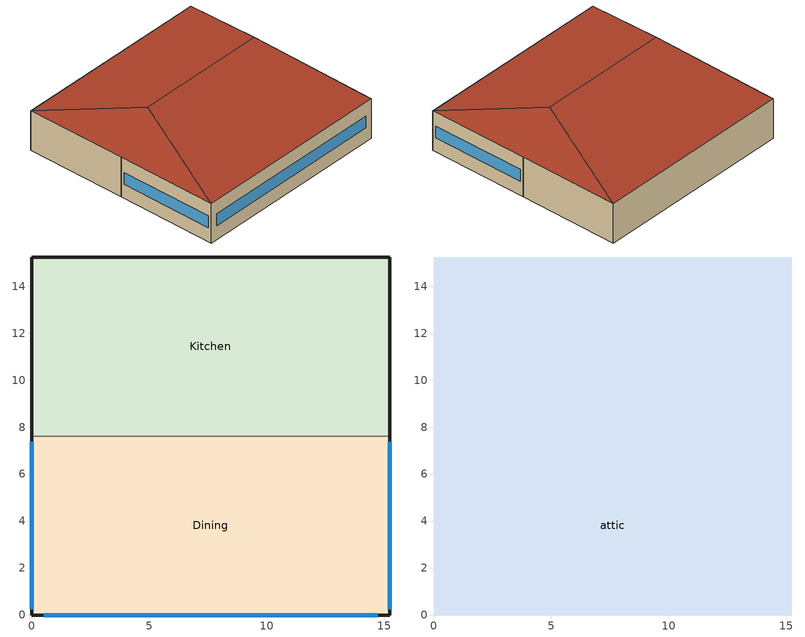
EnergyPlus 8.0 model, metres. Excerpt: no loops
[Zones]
Dining
 floor ground (ext_slab_6in): 15.24,7.62 15.24,0 0,0 0,7.62 z0
 wall outside (nonres_ext_wall): 0,7.62 0,0 15.24,0 15.24,7.62 z0:3.05
 wall to Kitchen (int_wall): 15.24,7.62 0,7.62 z0:3.05
 window (Window_U_0.72_SHGC_0.25): 15.24,0.25 15.24,7.37 / 0.51,0 14.73,0 / 0,7.37 0,0.25 z1.07:1.98
Kitchen
 floor ground (ext_slab_6in): 15.24,15.24 15.24,7.62 0,7.62 0,15.24 z0
 wall outside (nonres_ext_wall): 15.24,7.62 15.24,15.24 0,15.24 0,7.62 z0:3.05
attic
 floor to Dining (nonres_roof_floor): 0,0 0,7.62 15.24,7.62 15.24,0 z3.05
 floor to Kitchen (nonres_roof_floor): 15.24,15.24 15.24,7.62 0,7.62 0,15.24 z3.05
 roof outside (AtticRoofDeck): 0,15.24,3.05 0,0,3.05 2.54,7.62,5.59; 15.24,0,3.05 15.24,15.24,3.05 12.7,7.62,5.59; 15.24,15.24,3.05 0,15.24,3.05 2.54,7.62,5.59 12.7,7.62,5.59; 0,0,3.05 15.24,0,3.05 12.7,7.62,5.59 2.54,7.62,5.59
[Building]
Quick Service Restaurant: North Axis {deg}=0; Terrain=City; Loads Convergence Tolerance Value=0.04; Temperature Convergence Tolerance Value {deltaC}=0.2; Solar Distribution=FullInteriorAndExterior; Maximum Number of Warmup Days=25; Minimum Number of Warmup Days=6
[Site:Location]
Site:Location=Phoenix Sky Harbor Intl Ap_AZ_USA Design_Conditions; Latitude {N+ S-}=33.45; Longitude {W- E+}=-111.98; Time Zone Relative to GMT {GMT+/-}=-7; Elevation {m}=337
[SizingPeriod:DesignDay] Day of Month=21; Dry-Bulb Temperature Range Modifier Type=DefaultMultipliers; Humidity Condition Type=Wetbulb; Barometric Pressure {Pa}=97342; Rain {Yes/No}=No; Snow on ground {Yes/No}=No; Daylight Savings Time Indicator=No
Name | Month | Day Type | Maximum Dry-Bulb Temperature {C} | Daily Dry-Bulb Temperature Range {C} | Wetbulb at Maximum Dry-Bulb {C} | Wind Speed {m/s} design conditions vs. traditional 6.71 m/s (15 mph) | Wind Direction {Degrees; N=0, S=180} | Solar Model Indicator | Clearness {0.0 to 1.1} | Wind Speed {m/s} design conditions vs. traditional 3.35 m/s (7mph) | ASHRAE Clear Sky Optical Depth for Beam Irradiance (taub) | ASHRAE Clear Sky Optical Depth for Diffuse Irradiance (taud)
Phoenix Sky Harbor Intl Ap Ann Htg 99.6% Condns DB | 12 | WinterDesignDay | 3.7 | 0 | 3.7 | 1.7 | 100 | ASHRAEClearSky | 0
Phoenix Sky Harbor Intl Ap Ann Clg .4% Condns DB=>MWB | 7 | SummerDesignDay | 43.4 | 12 | 21.1 |  | 260 | ASHRAETau |  | 4.1 | 0.588 | 1.653
[Site:GroundTemperature:BuildingSurface]
20.52, 20.51, 20.74, 20.98, 21.19, 23.65, 24.1, 24.16, 24.11, 21.63, 21.12, 20.69
[Site:WaterMainsTemperature]
Calculation Method=CORRELATION; Annual Average Outdoor Air Temperature {C}=22.53; Maximum Difference In Monthly Average Outdoor Air Temperatures {deltaC}=21.95
[Material]
Name | Roughness | Thickness {m} | Conductivity {W/m-K} | Density {kg/m3} | Specific Heat {J/kg-K} | Thermal Absorptance | Solar Absorptance | Visible Absorptance | Absorptance:Thermal | Absorptance:Solar | Absorptance:Visible
Std Wood 6inch | MediumSmooth | 0.15 | 0.12 | 540 | 1210 | 0.9 | 0.7 | 0.7
F07 25mm stucco | Smooth | 0.0254 | 0.72 | 1856 | 840 | 0.9 | 0.7 | 0.7
F12 Asphalt shingles | VeryRough | 0.0032 | 0.04 | 1120 | 1260 |  |  |  | 0.9 | 0.7
G01 13mm gypsum board | Smooth | 0.0127 | 0.16 | 800 | 1090 |  |  |  | 0.9 | 0.7 | 0.5
G01 16mm gypsum board | MediumSmooth | 0.0159 | 0.16 | 800 | 1090
G02 16mm plywood | Smooth | 0.0159 | 0.12 | 544 | 1210
150mm Normalweight concrete floor | MediumRough | 0.1524 | 2.31 | 2322 | 832
[Material:NoMass]
Nonres_Roof_Insulation: MediumSmooth, 6.23509, 0.9, 0.7, 0.7
Nonres_Exterior_Wall_Insulation: MediumSmooth, 1.59514, 0.9, 0.7, 0.7
[Construction]
InteriorFurnishings: Std Wood 6inch
AtticRoofDeck: F12 Asphalt shingles, G02 16mm plywood
int_wall: G01 13mm gypsum board, G01 13mm gypsum board
ext_slab_6in: 150mm Normalweight concrete floor
nonres_roof_floor: G01 16mm gypsum board, Nonres_Roof_Insulation
nonres_ext_wall: F07 25mm stucco, G01 16mm gypsum board, Nonres_Exterior_Wall_Insulation, G01 16mm gypsum board
Window_U_0.72_SHGC_0.25: REF B TINT MID 6MM
[WindowMaterial:Glazing]
REF B TINT MID 6MM: Optical Data Type=SpectralAverage; Thickness {m}=0.006; Solar Transmittance at Normal Incidence=0.1; Front Side Solar Reflectance at Normal Incidence=0.11; Back Side Solar Reflectance at Normal Incidence=0.41; Visible Transmittance at Normal Incidence=0.13; Front Side Visible Reflectance at Normal Incidence=0.1; Back Side Visible Reflectance at Normal Incidence=0.32; Infrared Transmittance at Normal Incidence=0; Front Side Infrared Hemispherical Emissivity=0.84; Back Side Infrared Hemispherical Emissivity=0.45; Conductivity {W/m-K}=0.9
[Zone] Type=1; Multiplier=1; Floor Area {m2}=autocalculate
Name | Ceiling Height {m} | Volume {m3} | Part of Total Floor Area
Dining; Kitchen | 3.0488 | 354.1836 | Yes
attic | -9999 | 262.3406 | No
[InternalMass] Construction=InteriorFurnishings; Surface Area {m2}=232.343
Name | Zone
Dining_InternalMass_1 | Dining
Kitchen_InternalMass_1 | Kitchen
[People] Number of People Schedule=BLDG_OCC_SCH; Fraction Radiant=0.3; Sensible Heat Fraction=AUTOCALCULATE; Activity Level Schedule=ACTIVITY_SCH; Enable ASHRAE 55 Comfort Warnings=No; Mean Radiant Temperature Calculation Type=ZoneAveraged; Work Efficiency Schedule=WORK_EFF_SCH; Clothing Insulation Schedule=CLOTHING_SCH; Air Velocity Schedule=AIR_VELO_SCH; Thermal Comfort Model 1 Type=FANGER
Name | Zone or ZoneList | Number of People Calculation Method | Zone Floor Area per Person {m2/person} | Number of People
Dining | Dining | Area/Person | 1.327
Kitchen | Kitchen | People |  | 6.2733
[Lights] Design Level Calculation Method=Watts/Area; Return Air Fraction=0; Fraction Radiant=0.7; Fraction Visible=0.2; Fraction Replaceable=1; Return Air Fraction Calculated from Plenum Temperature=No
Name | Zone or ZoneList | Schedule | Watts per Zone Floor Area {W/m2} | Watts per Zone Floor Area {W/2}
Dining_Lights | Dining | BLDG_LIGHT_DINING_SCH | 9.57988
Kitchen_Lights | Kitchen | BLDG_LIGHT_KITCHEN_SCH |  | 10.6563
[ElectricEquipment] Design Level Calculation Method=EquipmentLevel
Name | Zone or ZoneList | Schedule | Design Level {W} | Fraction Latent | Fraction Radiant | Fraction Lost
Dining_MiscElec_Equip | Dining | BLDG_EQUIP_SCH | 13567.3 | 0.25 | 0.3 | 0
Kitchen_MiscElec_Equip | Kitchen | BLDG_EQUIP_SCH | 31468.7 | 0.25 | 0.3 | 0.3
Kitchen_Reach-in-Freezer | Kitchen | Always_on | 515.917 | 0 | 0.25 | 0
Kitchen_Reach-in-Refrigerator | Kitchen | Always_on | 851.667 | 0 | 0.25 | 0
[GasEquipment]
Kitchen_MiscGas_Equip: Zone or ZoneList=Kitchen; Schedule=FF_GAS_EQUIP_SCH; Design Level Calculation Method=EquipmentLevel; Design Level {W}=91932.6; Fraction Latent=0.1; Fraction Radiant=0.2; Fraction Lost=0.7
[Daylighting:Controls]
Dining: Total Daylighting Reference Points=2; X-Coordinate of First Reference Point {m}=1.9812; Y-Coordinate of First Reference Point {m}=1.9812; Z-Coordinate of First Reference Point {m}=0.762; X-Coordinate of Second Reference Point {m}=13.2588; Y-Coordinate of Second Reference Point {m}=1.9812; Z-Coordinate of Second Reference Point {m}=0.762; Fraction of Zone Controlled by First Reference Point=0.22; Fraction of Zone Controlled by Second Reference Point=0.22; Illuminance Setpoint at First Reference Point {lux}=375; Illuminance Setpoint at Second Reference Point {lux}=375; Lighting Control Type=2; Glare Calculation Azimuth Angle of View Direction Clockwise from Zone y-Axis {deg}=180; Maximum Allowable Discomfort Glare Index=22; Minimum Input Power Fraction for Continuous Dimming Control=0.3; Minimum Light Output Fraction for Continuous Dimming Control=0.2; Number of Stepped Control Steps=3; Probability Lighting will be Reset When Needed in Manual Stepped Control=1
[ZoneInfiltration:DesignFlowRate] Temperature Term Coefficient=0; Velocity Squared Term Coefficient=0
Name | Zone or ZoneList | Schedule | Design Flow Rate Calculation Method | Flow per Exterior Surface Area {m3/s-m2} | Constant Term Coefficient | Velocity Term Coefficient | Design Flow Rate {m3/s}
Dining_Infiltration | Dining | INFIL_SCH_PNNL | flow/exteriorarea | 0.00056896 | 0 | 0.224
Dining_Door_Infiltration | Dining | DOOR_INFIL_SCH | Flow/Zone |  | 1 | 0 | 0.902835
Kitchen_Infiltration | Kitchen | INFIL_SCH_PNNL | flow/exteriorarea | 0.00056896 | 0 | 0.224
attic_Infiltration | attic | ALWAYS_ON | Flow/Zone |  | 1 | 0 | 0.0729
[ZoneMixing]
Kitchen Exhaust Fanmixing_0: Zone=Kitchen; Schedule=Hours_of_operation; Design Flow Rate Calculation Method=Flow/Zone; Design Flow Rate {m3/s}=0.416067; Source Zone=DINING; Delta Temperature {deltaC}=0
[Exterior:Lights] Control Option=AstronomicalClock
Name | Schedule | Design Level {W}
Exterior_Lights_a | Exterior_lighting_schedule_a | 122.81
Exterior_Lights_b | Exterior_lighting_schedule_b | 1039.09
[AvailabilityManager:NightCycle] Applicability Schedule=Always_On; Fan Schedule=HVACOperationSchd; Control Type=CycleOnAny; Thermostat Tolerance {deltaC}=1; Cycling Run Time {s}=1800
PSZ-AC_1:1 Availability Manager; PSZ-AC_2:2 Availability Manager
[Refrigeration:CompressorRack] Heat Rejection Location=ZONE; Design Condenser Fan Power {W}=330; Condenser Type=AIRCOOLED
Name | Design Compressor Rack COP {W/W} | Compressor Rack COP Function of Temperature Curve | Condenser Fan Power Function of Temperature Curve | Refrigeration Case Name or WalkIn Name or CaseAndWalkInList
RACK1 | 1.5 | RACK1_RackCOPfTCurve | RACK1_RackCondFanCurve2 | RACK1CaseList
RACK2 | 3 | RACK2_RackCOPfTCurve |  | RACK2CaseList
[EnergyManagementSystem:Sensor]
Name | Output:Variable or Output:Meter | Output:Variable or Output:Meter Index Key | Output:Variable or Output:Meter Index Key Name,
OAT_F | Site Outdoor Air Drybulb Temperature
OAwb_F | Site Outdoor Air Wetbulb Temperature | *
PSZ1_1_OASch | Schedule Value |  | MinOA_Sched
PSZ1_1_DAT_Rqd | System Node Setpoint Temperature | PSZ-AC_1:1 Supply Equipment Outlet Node
PSZ2_2_OASch | Schedule Value | MINOA_FFKITCH_SCHED
PSZ2_2_DAT_Rqd | System Node Setpoint Temperature | PSZ-AC_2:2 Supply Equipment Outlet Node
[EnergyManagementSystem:Actuator] Actuated Component Type=Schedule:Constant; Actuated Component Control Type=Schedule Value
Name | Actuated Component Unique
PSZ1_1_Timestep_Econ_Eff | PSZ1_1_Timestep_Econ_Eff_SCH
PSZ2_2_Timestep_Econ_Eff | PSZ2_2_Timestep_Econ_Eff_SCH
[EnergyManagementSystem:GlobalVariable]
PSZ1_1_FanPwrExponent; PSZ1_1_Stage1Speed; PSZ1_1_Stage2Speed; PSZ1_1_HeatSpeed; PSZ1_1_VenSpeed; PSZ1_1_Number_of_Stages
PSZ2_2_FanPwrExponent; PSZ2_2_Stage1Speed; PSZ2_2_Stage2Speed; PSZ2_2_HeatSpeed; PSZ2_2_VenSpeed; PSZ2_2_Number_of_Stages
[EnergyManagementSystem:Program]
PSZ1_1_Economizer_CTRL_Prog: SET PSZ1_1_Timestep_Econ_Eff = 0.7; SET PSZ1_1_MaxE = 0.7; SET PSZ1_1_DAT_Rqd = (PSZ1_1_DAT_Rqd*1.8) +32; SET OAT_F = (OAT_F*1.8) +32; SET OAwb_F = (OAwb_F*1.8) +32; IF PSZ1_1_OAFlowMass > (PSZ1_1_OADesignMass * PSZ1_1_OASch); SET PSZ1_1_Econo_Active = 1; ELSE; SET PSZ1_1_Econo_Active = 0; ENDIF; SET PSZ1_1_dT_Needed = 75 - PSZ1_1_DAT_Rqd; SET PSZ1_1_Cool_Des_dT = ((98*0.15) + (75*(1-0.15))) - 55; SET PSZ1_1_Cool_Load = PSZ1_1_dT_Needed/ PSZ1_1_Cool_Des_dT; IF PSZ1_1_Cool_Load > 1; SET PSZ1_1_Cool_Load = 1; ELSEIF PSZ1_1_Cool_Load < 0; SET PSZ1_1_Cool_Load = 0; ENDIF; IF PSZ1_1_Econo_Active == 1; SET PSZ1_1_Stage = PSZ1_1_Number_of_Stages; IF PSZ1_1_Stage == 2; IF PSZ1_1_Cool_Load < 0.6; SET PSZ1_1_Timestep_Econ_Eff = PSZ1_1_MaxE; ELSE; SET PSZ1_1_ECO_Eff = 0-2.18919863612305; SET PSZ1_1_ECO_Eff = PSZ1_1_ECO_Eff + (0-0.674461284910428 * PSZ1_1_Cool_Load); SET PSZ1_1_ECO_Eff = PSZ1_1_ECO_Eff + (0.000459106275872404 * (OAT_F^2)); SET PSZ1_1_ECO_Eff = PSZ1_1_ECO_Eff + (0-0.00000484778537945252 * (OAT_F^3)); SET PSZ1_1_ECO_Eff = PSZ1_1_ECO_Eff + (0.182915713033586 * OAwb_F); SET PSZ1_1_ECO_Eff = PSZ1_1_ECO_Eff + (0-0.00382838660261133 * (OAwb_F^2)); SET PSZ1_1_ECO_Eff = PSZ1_1_ECO_Eff + (0.0000255567460240583 * (OAwb_F^3)); SET PSZ1_1_Timestep_Econ_Eff = PSZ1_1_ECO_Eff; ENDIF; ELSE; SET PSZ1_1_ECO_Eff = 2.36337942464462; SET PSZ1_1_ECO_Eff = PSZ1_1_ECO_Eff + (0-0.409939515512619 * PSZ1_1_Cool_Load); SET PSZ1_1_ECO_Eff = PSZ1_1_ECO_Eff + (0-0.0565205596792225 * OAwb_F); SET PSZ1_1_ECO_Eff = PSZ1_1_ECO_Eff + (0-0.0000632612294169389 * (OAT_F^2)); SET PSZ1_1_Timestep_Econ_Eff = PSZ1_1_ECO_Eff + (0.000571724868775081 * (OAwb_F^2)); ENDIF; IF PSZ1_1_Timestep_Econ_Eff > PSZ1_1_MaxE; SET PSZ1_1_Timestep_Econ_Eff = PSZ1_1_MaxE; ELSEIF PSZ1_1_Timestep_Econ_Eff < (PSZ1_1_OADesignMass * PSZ1_1_OASch); SET PSZ1_1_Timestep_Econ_Eff = (PSZ1_1_OADesignMass * PSZ1_1_OASch); ENDIF; ENDIF
PSZ1_1_Set_Fan_Par: IF PSZ1_1_Number_of_Stages == 1; Return; ENDIF; SET PSZ1_1_FanPwrExponent = 2.2; SET PSZ1_1_OAFrac = PSZ1_1_OAFlowMass/PSZ1_1_DesignFlowMass; IF  PSZ1_1_OAFrac < 0.66; SET PSZ1_1_VenSpeed = 0.66; SET PSZ1_1_Stage1Speed = 0.66; ELSE; SET PSZ1_1_VenSpeed = PSZ1_1_OAFrac; SET PSZ1_1_Stage1Speed = PSZ1_1_OAFrac; ENDIF; SET PSZ1_1_Stage2Speed = 1.0; SET PSZ1_1_HeatSpeed = 1.0
PSZ1_1_Fan_Control: IF PSZ1_1_Number_of_Stages == 1; Return; ENDIF; IF PSZ1_1_HeatingRTF > 0; SET PSZ1_1_Heating = PSZ1_1_HeatingRTF; SET PSZ1_1_Ven = 1 - PSZ1_1_HeatingRTF; SET PSZ1_1_Eco = 0; SET PSZ1_1_Stage1 = 0; SET PSZ1_1_Stage2 = 0; ELSE; SET PSZ1_1_Heating = 0; SET PSZ1_1_EcoSpeed = PSZ1_1_VenSpeed; IF PSZ1_1_SpeedRatio == 0; IF PSZ1_1_RTF > 0; SET PSZ1_1_Stage1 = PSZ1_1_RTF; SET PSZ1_1_Stage2 = 0; SET PSZ1_1_Ven = 1-PSZ1_1_RTF; SET PSZ1_1_Eco = 0; IF PSZ1_1_OAFlowMass > (PSZ1_1_OADesignMass * PSZ1_1_OASch); SET PSZ1_1_Stage1Speed = 1.0; ENDIF; ELSE; SET PSZ1_1_Stage1 = 0; SET PSZ1_1_Stage2 = 0; IF PSZ1_1_OAFlowMass > (PSZ1_1_OADesignMass * PSZ1_1_OASch); SET PSZ1_1_Eco = 1.0; SET PSZ1_1_Ven = 0; SET PSZ1_1_Exp_DAT = PSZ1_1_DAT_Rqd - (1-PSZ1_1_VenSpeed) * DINING_Temp; SET PSZ1_1_Exp_DAT = PSZ1_1_Exp_DAT/PSZ1_1_VenSpeed; IF OAT_F > PSZ1_1_Exp_DAT; SET PSZ1_1_EcoSpeed = PSZ1_1_Stage2Speed; ENDIF; ELSE; SET PSZ1_1_Eco = 0; SET PSZ1_1_Ven = 1.0; ENDIF; ENDIF; ELSE; SET PSZ1_1_Stage1 = 1- PSZ1_1_SpeedRatio; SET PSZ1_1_Stage2 = PSZ1_1_SpeedRatio; SET PSZ1_1_Ven = 0; SET PSZ1_1_Eco = 0; IF PSZ1_1_OAFlowMass > (PSZ1_1_OADesignMass * PSZ1_1_OASch); SET PSZ1_1_Stage1Speed = 1.0; ENDIF; ENDIF; ENDIF; SET PSZ1_1_FPR = PSZ1_1_Ven * (PSZ1_1_VenSpeed ^ PSZ1_1_FanPwrExponent); SET PSZ1_1_FPR = PSZ1_1_FPR + PSZ1_1_Eco * (PSZ1_1_EcoSpeed ^ PSZ1_1_FanPwrExponent); SET PSZ1_1_FPR_1 = PSZ1_1_Stage1 * (PSZ1_1_Stage1Speed ^ PSZ1_1_FanPwrExponent); SET PSZ1_1_FPR = PSZ1_1_FPR + PSZ1_1_FPR_1; SET PSZ1_1_FPR_2 = PSZ1_1_Stage2 * (PSZ1_1_Stage2Speed ^ PSZ1_1_FanPwrExponent); SET PSZ1_1_FPR = PSZ1_1_FPR + PSZ1_1_FPR_2; SET PSZ1_1_FPR_3 = PSZ1_1_Heating * (PSZ1_1_HeatSpeed ^ PSZ1_1_FanPwrExponent); SET PSZ1_1_FanPwrRatio = PSZ1_1_FPR +  PSZ1_1_FPR_3; SET PSZ1_1_Fan_Pressure = PSZ1_1_Fan_DesignPressure * PSZ1_1_FanPwrRatio
PSZ1_1_Set_Number_of_Stages: SET PSZ1_1_Number_of_Stages =  2
PSZ2_2_Economizer_CTRL_Prog: SET PSZ2_2_Timestep_Econ_Eff = 0.7; SET PSZ2_2_MaxE = 0.7; SET PSZ2_2_DAT_Rqd = (PSZ2_2_DAT_Rqd*1.8) +32; SET OAT_F = (OAT_F*1.8) +32; SET OAwb_F = (OAwb_F*1.8) +32; IF PSZ2_2_OAFlowMass > (PSZ2_2_OADesignMass * PSZ2_2_OASch); SET PSZ2_2_Econo_Active = 1; ELSE; SET PSZ2_2_Econo_Active = 0; ENDIF; SET PSZ2_2_dT_Needed = 75 - PSZ2_2_DAT_Rqd; SET PSZ2_2_Cool_Des_dT = ((98*0.15) + (75*(1-0.15))) - 55; SET PSZ2_2_Cool_Load = PSZ2_2_dT_Needed/ PSZ2_2_Cool_Des_dT; IF PSZ2_2_Cool_Load > 1; SET PSZ2_2_Cool_Load = 1; ELSEIF PSZ2_2_Cool_Load < 0; SET PSZ2_2_Cool_Load = 0; ENDIF; IF PSZ2_2_Econo_Active == 1; SET PSZ2_2_Stage = PSZ2_2_Number_of_Stages; IF PSZ2_2_Stage == 2; IF PSZ2_2_Cool_Load < 0.6; SET PSZ2_2_Timestep_Econ_Eff = PSZ2_2_MaxE; ELSE; SET PSZ2_2_ECO_Eff = 0-2.18919863612305; SET PSZ2_2_ECO_Eff = PSZ2_2_ECO_Eff + (0-0.674461284910428 * PSZ2_2_Cool_Load); SET PSZ2_2_ECO_Eff = PSZ2_2_ECO_Eff + (0.000459106275872404 * (OAT_F^2)); SET PSZ2_2_ECO_Eff = PSZ2_2_ECO_Eff + (0-0.00000484778537945252 * (OAT_F^3)); SET PSZ2_2_ECO_Eff = PSZ2_2_ECO_Eff + (0.182915713033586 * OAwb_F); SET PSZ2_2_ECO_Eff = PSZ2_2_ECO_Eff + (0-0.00382838660261133 * (OAwb_F^2)); SET PSZ2_2_ECO_Eff = PSZ2_2_ECO_Eff + (0.0000255567460240583 * (OAwb_F^3)); SET PSZ2_2_Timestep_Econ_Eff = PSZ2_2_ECO_Eff; ENDIF; ELSE; SET PSZ2_2_ECO_Eff = 2.36337942464462; SET PSZ2_2_ECO_Eff = PSZ2_2_ECO_Eff + (0-0.409939515512619 * PSZ2_2_Cool_Load); SET PSZ2_2_ECO_Eff = PSZ2_2_ECO_Eff + (0-0.0565205596792225 * OAwb_F); SET PSZ2_2_ECO_Eff = PSZ2_2_ECO_Eff + (0-0.0000632612294169389 * (OAT_F^2)); SET PSZ2_2_Timestep_Econ_Eff = PSZ2_2_ECO_Eff + (0.000571724868775081 * (OAwb_F^2)); ENDIF; IF PSZ2_2_Timestep_Econ_Eff > PSZ2_2_MaxE; SET PSZ2_2_Timestep_Econ_Eff = PSZ2_2_MaxE; ELSEIF PSZ2_2_Timestep_Econ_Eff < (PSZ2_2_OADesignMass * PSZ2_2_OASch); SET PSZ2_2_Timestep_Econ_Eff = (PSZ2_2_OADesignMass * PSZ2_2_OASch); ENDIF; ENDIF
PSZ2_2_Set_Fan_Par: IF PSZ2_2_Number_of_Stages == 1; Return; ENDIF; SET PSZ2_2_FanPwrExponent = 2.2; SET PSZ2_2_OAFrac = PSZ2_2_OAFlowMass/PSZ2_2_DesignFlowMass; IF  PSZ2_2_OAFrac < 0.66; SET PSZ2_2_VenSpeed = 0.66; SET PSZ2_2_Stage1Speed = 0.66; ELSE; SET PSZ2_2_VenSpeed = PSZ2_2_OAFrac; SET PSZ2_2_Stage1Speed = PSZ2_2_OAFrac; ENDIF; SET PSZ2_2_Stage2Speed = 1.0; SET PSZ2_2_HeatSpeed = 1.0
PSZ2_2_Fan_Control: IF PSZ2_2_Number_of_Stages == 1; Return; ENDIF; IF PSZ2_2_HeatingRTF > 0; SET PSZ2_2_Heating = PSZ2_2_HeatingRTF; SET PSZ2_2_Ven = 1 - PSZ2_2_HeatingRTF; SET PSZ2_2_Eco = 0; SET PSZ2_2_Stage1 = 0; SET PSZ2_2_Stage2 = 0; ELSE; SET PSZ2_2_Heating = 0; SET PSZ2_2_EcoSpeed = PSZ2_2_VenSpeed; IF PSZ2_2_SpeedRatio == 0; IF PSZ2_2_RTF > 0; SET PSZ2_2_Stage1 = PSZ2_2_RTF; SET PSZ2_2_Stage2 = 0; SET PSZ2_2_Ven = 1-PSZ2_2_RTF; SET PSZ2_2_Eco = 0; IF PSZ2_2_OAFlowMass > (PSZ2_2_OADesignMass * PSZ2_2_OASch); SET PSZ2_2_Stage1Speed = 1.0; ENDIF; ELSE; SET PSZ2_2_Stage1 = 0; SET PSZ2_2_Stage2 = 0; IF PSZ2_2_OAFlowMass > (PSZ2_2_OADesignMass * PSZ2_2_OASch); SET PSZ2_2_Eco = 1.0; SET PSZ2_2_Ven = 0; SET PSZ2_2_Exp_DAT = PSZ2_2_DAT_Rqd - (1-PSZ2_2_VenSpeed) * KITCHEN_Temp; SET PSZ2_2_Exp_DAT = PSZ2_2_Exp_DAT/PSZ2_2_VenSpeed; IF OAT_F > PSZ2_2_Exp_DAT; SET PSZ2_2_EcoSpeed = PSZ2_2_Stage2Speed; ENDIF; ELSE; SET PSZ2_2_Eco = 0; SET PSZ2_2_Ven = 1.0; ENDIF; ENDIF; ELSE; SET PSZ2_2_Stage1 = 1- PSZ2_2_SpeedRatio; SET PSZ2_2_Stage2 = PSZ2_2_SpeedRatio; SET PSZ2_2_Ven = 0; SET PSZ2_2_Eco = 0; IF PSZ2_2_OAFlowMass > (PSZ2_2_OADesignMass * PSZ2_2_OASch); SET PSZ2_2_Stage1Speed = 1.0; ENDIF; ENDIF; ENDIF; SET PSZ2_2_FPR = PSZ2_2_Ven * (PSZ2_2_VenSpeed ^ PSZ2_2_FanPwrExponent); SET PSZ2_2_FPR = PSZ2_2_FPR + PSZ2_2_Eco * (PSZ2_2_EcoSpeed ^ PSZ2_2_FanPwrExponent); SET PSZ2_2_FPR_1 = PSZ2_2_Stage1 * (PSZ2_2_Stage1Speed ^ PSZ2_2_FanPwrExponent); SET PSZ2_2_FPR = PSZ2_2_FPR + PSZ2_2_FPR_1; SET PSZ2_2_FPR_2 = PSZ2_2_Stage2 * (PSZ2_2_Stage2Speed ^ PSZ2_2_FanPwrExponent); SET PSZ2_2_FPR = PSZ2_2_FPR + PSZ2_2_FPR_2; SET PSZ2_2_FPR_3 = PSZ2_2_Heating * (PSZ2_2_HeatSpeed ^ PSZ2_2_FanPwrExponent); SET PSZ2_2_FanPwrRatio = PSZ2_2_FPR +  PSZ2_2_FPR_3; SET PSZ2_2_Fan_Pressure = PSZ2_2_Fan_DesignPressure * PSZ2_2_FanPwrRatio
PSZ2_2_Set_Number_of_Stages: SET PSZ2_2_Number_of_Stages =  1
[EnergyManagementSystem:ProgramCallingManager]
PSZ1_1_Set_Number_of_Stages_CallingManager: BeginNewEnvironment; PSZ1_1_Set_Number_of_Stages
PSZ1_1_ECO_Manager: InsideHVACSystemIterationLoop; PSZ1_1_Economizer_CTRL_Prog
PSZ1_1_Fan_Parameter_manager: BeginNewEnvironment; PSZ1_1_Set_Fan_Par
PSZ1_1_Fan_Main_Manager: BeginTimestepBeforePredictor; PSZ1_1_Fan_Control
PSZ2_2_Set_Number_of_Stages_CallingManager: BeginNewEnvironment; PSZ2_2_Set_Number_of_Stages
PSZ2_2_ECO_Manager: InsideHVACSystemIterationLoop; PSZ2_2_Economizer_CTRL_Prog
PSZ2_2_Fan_Parameter_manager: BeginNewEnvironment; PSZ2_2_Set_Fan_Par
PSZ2_2_Fan_Main_Manager: BeginTimestepBeforePredictor; PSZ2_2_Fan_Control
[Schedule:Compact]
BLDG_LIGHT_DINING_SCH: Through: 12/31, For: Weekday, Until: 1:00, 0.142755, Until: 5:00, 0.15, Until: 6:00, 0.19034, Until: 8:00, 0.38068, Until: 10:00, 0.57102, Until: 22:00, 0.85653, Until: 23:00, 0.47585, Until: 24:00, 0.28551, For: Saturday, Until: 1:00, 0.19034, Until: 6:00, 0.15, Until: 8:00, 0.28551, Until: 10:00, 0.57102, Until: 17:00, 0.76136, Until: 22:00, 0.85653, Until: 23:00, 0.47585, Until: 24:00, 0.28551, For: SummerDesignDay, Until: 24:00, 1, For: WinterDesignDay, Until: 24:00, 0, For: Sunday Holidays AllOtherDays, Until: 1:00, 0.19034, Until: 6:00, 0.15, Until: 8:00, 0.28551, Until: 10:00, 0.47585, Until: 16:00, 0.66619, Until: 22:00, 0.57102, Until: 23:00, 0.47585, Until: 24:00, 0.28551
BLDG_LIGHT_KITCHEN_SCH: Through: 12/31, For: Weekday, Until: 1:00, 0.13332, Until: 5:00, 0.15, Until: 6:00, 0.17776, Until: 8:00, 0.35552, Until: 10:00, 0.53328, Until: 22:00, 0.79992, Until: 23:00, 0.4444, Until: 24:00, 0.26664, For: Saturday, Until: 1:00, 0.17776, Until: 6:00, 0.15, Until: 8:00, 0.26664, Until: 10:00, 0.53328, Until: 17:00, 0.71104, Until: 22:00, 0.79992, Until: 23:00, 0.4444, Until: 24:00, 0.26664, For: SummerDesignDay, Until: 24:00, 1, For: WinterDesignDay, Until: 24:00, 0, For: Sunday Holidays AllOtherDays, Until: 1:00, 0.17776, Until: 6:00, 0.15, Until: 8:00, 0.26664, Until: 10:00, 0.4444, Until: 16:00, 0.62216, Until: 22:00, 0.53328, Until: 23:00, 0.4444, Until: 24:00, 0.26664
BLDG_EQUIP_SCH: Through: 12/31, For: Weekdays, Until: 01:00, 0.0299675, Until: 02:00, 0.0199015, Until: 03:00, 0.0298522, Until: 04:00, 0.0199015, Until: 05:00, 0.0497536, Until: 06:00, 0.11987, Until: 07:00, 0.129859, Until: 08:00, 0.149837, Until: 09:00, 0.179805, Until: 10:00, 0.209772, Until: 11:00, 0.259718, Until: 12:00, 0.289686, Until: 13:00, 0.269707, Until: 14:00, 0.249729, Until: 15:00, 0.229751, Until: 16:00, 0.229751, Until: 17:00, 0.259718, Until: 18:00, 0.259718, Until: 19:00, 0.23974, Until: 20:00, 0.219762, Until: 21:00, 0.199783, Until: 22:00, 0.179805, Until: 23:00, 0.0899024, Until: 24:00, 0.0299675, For: Saturday, Until: 01:00, 0.0299675, Until: 02:00, 0.0199015, Until: 03:00, 0.0298522, Until: 04:00, 0.0199015, Until: 05:00, 0.0497536, Until: 06:00, 0.119409, Until: 07:00, 0.129859, Until: 08:00, 0.149837, Until: 09:00, 0.179805, Until: 10:00, 0.209772, Until: 11:00, 0.259718, Until: 12:00, 0.289686, Until: 13:00, 0.269707, Until: 14:00, 0.249729, Until: 15:00, 0.229751, Until: 16:00, 0.229751, Until: 17:00, 0.259718, Until: 18:00, 0.259718, Until: 19:00, 0.23974, Until: 20:00, 0.219762, Until: 21:00, 0.199783, Until: 22:00, 0.179805, Until: 23:00, 0.0899024, Until: 24:00, 0.0299675, For: SummerDesignDay, Until: 24:00, 0.29, For: WinterDesignDay, Until: 24:00, 0, For: Sunday Holidays AllOtherDays, Until: 01:00, 0.0299675, Until: 02:00, 0.0199015, Until: 03:00, 0.0298522, Until: 04:00, 0.0199015, Until: 05:00, 0.0497536, Until: 06:00, 0.119409, Until: 07:00, 0.129859, Until: 08:00, 0.149837, Until: 09:00, 0.179805, Until: 10:00, 0.209772, Until: 11:00, 0.259718, Until: 12:00, 0.289686, Until: 13:00, 0.269707, Until: 14:00, 0.249729, Until: 15:00, 0.229751, Until: 16:00, 0.229751, Until: 17:00, 0.259718, Until: 18:00, 0.259718, Until: 19:00, 0.23974, Until: 20:00, 0.219762, Until: 21:00, 0.199783, Until: 22:00, 0.179805, Until: 23:00, 0.0899024, Until: 24:00, 0.0299675
FF_GAS_EQUIP_SCH: Through: 12/31, For: Weekdays Saturday, Until: 01:00, 0.03, Until: 02:00, 0.02, Until: 03:00, 0.03, Until: 04:00, 0.02, Until: 05:00, 0.05, Until: 06:00, 0.12, Until: 07:00, 0.13, Until: 08:00, 0.15, Until: 09:00, 0.18, Until: 10:00, 0.21, Until: 11:00, 0.26, Until: 12:00, 0.29, Until: 13:00, 0.27, Until: 14:00, 0.25, Until: 15:00, 0.23, Until: 16:00, 0.23, Until: 17:00, 0.26, Until: 18:00, 0.26, Until: 19:00, 0.24, Until: 20:00, 0.22, Until: 21:00, 0.2, Until: 22:00, 0.18, Until: 23:00, 0.09, Until: 24:00, 0.03, For: SummerDesignDay, Until: 24:00, 0.29, For: WinterDesignDay, Until: 24:00, 0, For: Sunday Holidays AllOtherDays, Until: 01:00, 0.03, Until: 02:00, 0.02, Until: 03:00, 0.03, Until: 04:00, 0.02, Until: 05:00, 0.05, Until: 06:00, 0.12, Until: 07:00, 0.13, Until: 08:00, 0.15, Until: 09:00, 0.18, Until: 10:00, 0.21, Until: 11:00, 0.26, Until: 12:00, 0.29, Until: 13:00, 0.27, Until: 14:00, 0.25, Until: 15:00, 0.23, Until: 16:00, 0.23, Until: 17:00, 0.26, Until: 18:00, 0.26, Until: 19:00, 0.24, Until: 20:00, 0.22, Until: 21:00, 0.2, Until: 22:00, 0.18, Until: 23:00, 0.09, Until: 24:00, 0.03
BLDG_OCC_SCH: Through: 12/31, For: Weekdays, Until: 01:00, 0.05, Until: 05:00, 0, Until: 06:00, 0.05, Until: 07:00, 0.1, Until: 10:00, 0.4, Until: 11:00, 0.2, Until: 12:00, 0.5, Until: 13:00, 0.8, Until: 14:00, 0.7, Until: 15:00, 0.4, Until: 16:00, 0.2, Until: 17:00, 0.25, Until: 18:00, 0.5, Until: 21:00, 0.8, Until: 22:00, 0.5, Until: 23:00, 0.35, Until: 24:00, 0.2, For: SummerDesignDay, Until: 24:00, 1, For: WinterDesignDay, Until: 24:00, 0, For: Saturday, Until: 01:00, 0.05, Until: 06:00, 0, Until: 07:00, 0.05, Until: 09:00, 0.5, Until: 10:00, 0.4, Until: 11:00, 0.2, Until: 12:00, 0.45, Until: 14:00, 0.5, Until: 15:00, 0.35, Until: 18:00, 0.3, Until: 19:00, 0.7, Until: 20:00, 0.9, Until: 21:00, 0.7, Until: 22:00, 0.65, Until: 23:00, 0.55, Until: 24:00, 0.35, For: Sunday Holidays AllOtherDays, Until: 01:00, 0.05, Until: 06:00, 0, Until: 07:00, 0.05, Until: 09:00, 0.5, Until: 11:00, 0.2, Until: 12:00, 0.3, Until: 14:00, 0.5, Until: 15:00, 0.3, Until: 16:00, 0.2, Until: 17:00, 0.25, Until: 18:00, 0.35, Until: 19:00, 0.55, Until: 20:00, 0.65, Until: 21:00, 0.7, Until: 22:00, 0.35, Until: 24:00, 0.2
DOOR_INFIL_SCH: Through: 12/31, For: Weekdays, Until: 06:00, 0, Until: 07:00, 0.144, Until: 10:00, 0.462, Until: 11:00, 0.258, Until: 12:00, 0.558, Until: 13:00, 0.829, Until: 14:00, 0.74, Until: 15:00, 0.462, Until: 16:00, 0.258, Until: 17:00, 0.363, Until: 18:00, 0.558, Until: 21:00, 0.829, Until: 22:00, 0.558, Until: 23:00, 0.363, Until: 24:00, 0.258, For: SummerDesignDay, Until: 24:00, 1, For: WinterDesignDay, Until: 24:00, 0, For: Saturday, Until: 06:00, 0, Until: 07:00, 0.144, Until: 09:00, 0.558, Until: 10:00, 0.462, Until: 11:00, 0.258, Until: 12:00, 0.462, Until: 14:00, 0.558, Until: 15:00, 0.462, Until: 18:00, 0.363, Until: 19:00, 0.74, Until: 20:00, 0.915, Until: 21:00, 0.74, Until: 22:00, 0.65, Until: 23:00, 0.558, Until: 24:00, 0.363, For: Sunday Holidays AllOtherDays, Until: 06:00, 0, Until: 07:00, 0.144, Until: 09:00, 0.558, Until: 11:00, 0.258, Until: 12:00, 0.363, Until: 14:00, 0.558, Until: 15:00, 0.363, Until: 16:00, 0.258, Until: 17:00, 0.363, Until: 18:00, 0.462, Until: 19:00, 0.558, Until: 20:00, 0.65, Until: 21:00, 0.74, Until: 22:00, 0.462, Until: 24:00, 0.258
Hours_of_operation; HVACOperationSchd: Through: 12/31, For: Weekday SummerDesignDay, Until: 01:00, 1, Until: 05:00, 0, Until: 24:00, 1, For: Saturday WinterDesignDay, Until: 01:00, 1, Until: 05:00, 0, Until: 24:00, 1, For: Sunday Holidays AllOtherDays, Until: 01:00, 1, Until: 05:00, 0, Until: 24:00, 1
ALWAYS_ON; MinOA_Sched: Through: 12/31, For: AllDays, Until: 24:00, 1
MinOA_FFKitch_Sched: Through: 12/31, For: Weekdays SummerDesignDay, Until: 06:00, 0, Until: 24:00, 1, For: Saturday, Until: 06:00, 0, Until: 24:00, 1, For: WinterDesignDay, Until: 24:00, 1, For: Sunday Holidays AllOtherDays, Until: 06:00, 0, Until: 24:00, 1
ACTIVITY_SCH: Through: 12/31, For: AllDays, Until: 24:00, 120
WORK_EFF_SCH: Through: 12/31, For: AllDays, Until: 24:00, 0
AIR_VELO_SCH: Through: 12/31, For: AllDays, Until: 24:00, 0.2
CLOTHING_SCH: Through: 04/30, For: AllDays, Until: 24:00, 1, Through: 09/30, For: AllDays, Until: 24:00, 0.5, Through: 12/31, For: AllDays, Until: 24:00, 1
Exterior_lighting_schedule_a: Through:12/31, For:AllDays, Until: 01:00, 1, Until: 06:00, 0, Until: 24:00, 1
Exterior_lighting_schedule_b: Through:12/31, For:AllDays, Until: 01:00, 1, Until: 06:00, 0.7, Until: 24:00, 1
[SCHEDULE:COMPACT]
INFIL_SCH_PNNL: Through: 12/31, For: Weekdays SummerDesignDay, Until: 01:00, 0.25, Until: 05:00, 1, Until: 24:00, 0.25, For: Saturday WinterDesignDay, Until: 01:00, 0.25, Until: 05:00, 1, Until: 24:00, 0.25, For: Sunday Holidays AllOtherDays, Until: 01:00, 0.25, Until: 05:00, 1, Until: 24:00, 0.25
[Curve:Quadratic]
Name | Coefficient1 Constant | Coefficient2 x | Coefficient3 x**2 | Minimum Value of x | Maximum Value of x
RACK1_RackCOPfTCurve | 1.7603 | -0.0377 | 0.0004 | 10 | 35
RACK1_RackCondFanCurve2 | 0 | 0.0286 | 0 | 0 | 35
RACK2_RackCOPfTCurve | 1 | 0 | 0 | 0 | 50
[Schedule:Constant]
PSZ1_1_Timestep_Econ_Eff_SCH; PSZ2_2_Timestep_Econ_Eff_SCH: Fraction, 0.7
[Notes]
The 90.1 Prototype Building Models were developed by Pacific Northwest National Laboratory (PNNL),
under contract with the U.S. Department of Energy (DOE).  These building models were originally derived from
DOEs Commercial Reference Building Models with modifications from ASHRAE 90.1 committee,
Advanced Energy Design Guide series, and other building industry expert input.
The original purpose of developing these prototype building models was to measure energy saving impacts from
newly published editions of ASHRAE Standard 90.1.  The basic building descriptions can be found in the Scorecards
posted at this website.  The detailed descriptions of the prototype model development and addenda modeling
strategies can be found in PNNLs reports, entitled "Achieving 30% Goal: Energy and Cost Saving Analysis
of ASHRAE/IES Standard 90.1-2010" and "Enhancements to ASHRAE Standard 90.1 Prototype Building Models",
both posted at this website.
BEGIN ECONOMIZER MAP
Economizer Name, DX COIL Name
PSZ-AC_1:1_OA_Controller, PSZ-AC_1:1_CoolC DXCoil
PSZ-AC_2:2_OA_Controller, PSZ-AC_2:2_CoolC DXCoil
END ECONOMIZER MAP
BEGIN EMS PROGRAM MAP
EMS PROGRAM, DX COIL Name
PSZ1_1, PSZ-AC_1:1_CoolC DXCoil
PSZ2_2, PSZ-AC_2:2_CoolC DXCoil
END EMS PROGRAM MAP
WeatherFile:  USA_AZ_Phoenix-Sky.Harbor.Intl.AP.722780_TMY3.epw
IDF File:     /phome/comstd/ASHRAE90.1_2013_for_reporting/RestaurantFastFood/90.1_std2013/input.nobackup/ASHRAE30pct_RestaurantFastFood_STD2010_Phoenix.dd.idf
Run Case:     ASHRAE30pct_RestaurantFastFood_STD2010_Phoenix
GPARM parameters as input:
Case = ASHRAE30pct_RestaurantFastFood_STD2010_Phoenix
weatherfile = USA_AZ_Phoenix_TMY2.epw
annual_run = no
slab_gtp = Zone2B_nonres_R0_0ftV_RestaurantFastFood_Phoenix_STD2007.gtp
avg_oa_tempt_ip = 72.554
maxdiff_oa_tempt_ip = 39.51
ext_wall_type = WoodFramedWall
nonres_ext_wall_ufactor = 0.505342
roof_type = WoodJoistAtticRoof
nonres_roof_ufactor = 0.153306
roof_solar_absorp = 0.7
nonres_window = Window_U_0.72_SHGC_0.25
sidelighting_control = yes
economizer = NoEconomizer
skip_economizer_control = No
damper_sch = MinOA_Sched
exterior_lights_watts = 0
exterior_lights_watts_a = 122.81
exterior_lights_watts_b = 1039.09
Kitchen_SZ_VAV = No
avg_oa_tempt = 22.53
maxdiff_oa_tempt = 21.95
LPD_dining = 9.579880271
LPD_kitchen = 10.65627131
door_infil = 0.902834611
door_infil_sched = DOOR_INFIL_SCH
economizer_lockout = NoLockout
BLDG_EQUIP_SCH = BLDG_EQUIP_SCH_ADV
addendum_cd = yes
pv_surface_area = 0
STD189_overhang = no
ext_lgt_sch = Exterior_Lgt_ALWAYS_ON
SZ_VAV_189_Dining = no
LTG_SCH_SET = LTG_SET_STD2010
freezer_power = 515.9166667
refrigerator_power = 851.6666667
HTGSETP_SCH = HTGSETP_SCH_NO_OPTIMUM
CLGSETP_SCH = CLGSETP_SCH_NO_OPTIMUM
HTGSETP_KITCHEN_SCH = HTGSETP_KITCHEN_SCH_NO_OPTIMUM
CLGSETP_KITCHEN_SCH = CLGSETP_KITCHEN_SCH_NO_OPTIMUM
pipe_heat_loss = 720
evap_fan_power_case1 = 74
evap_fan_power_case2 = 66
walkin_lighting_sch = BLDG_LIGHT_SCH
fan_total_eff = 0.16
kitchen_exh_fan_power = 1214
